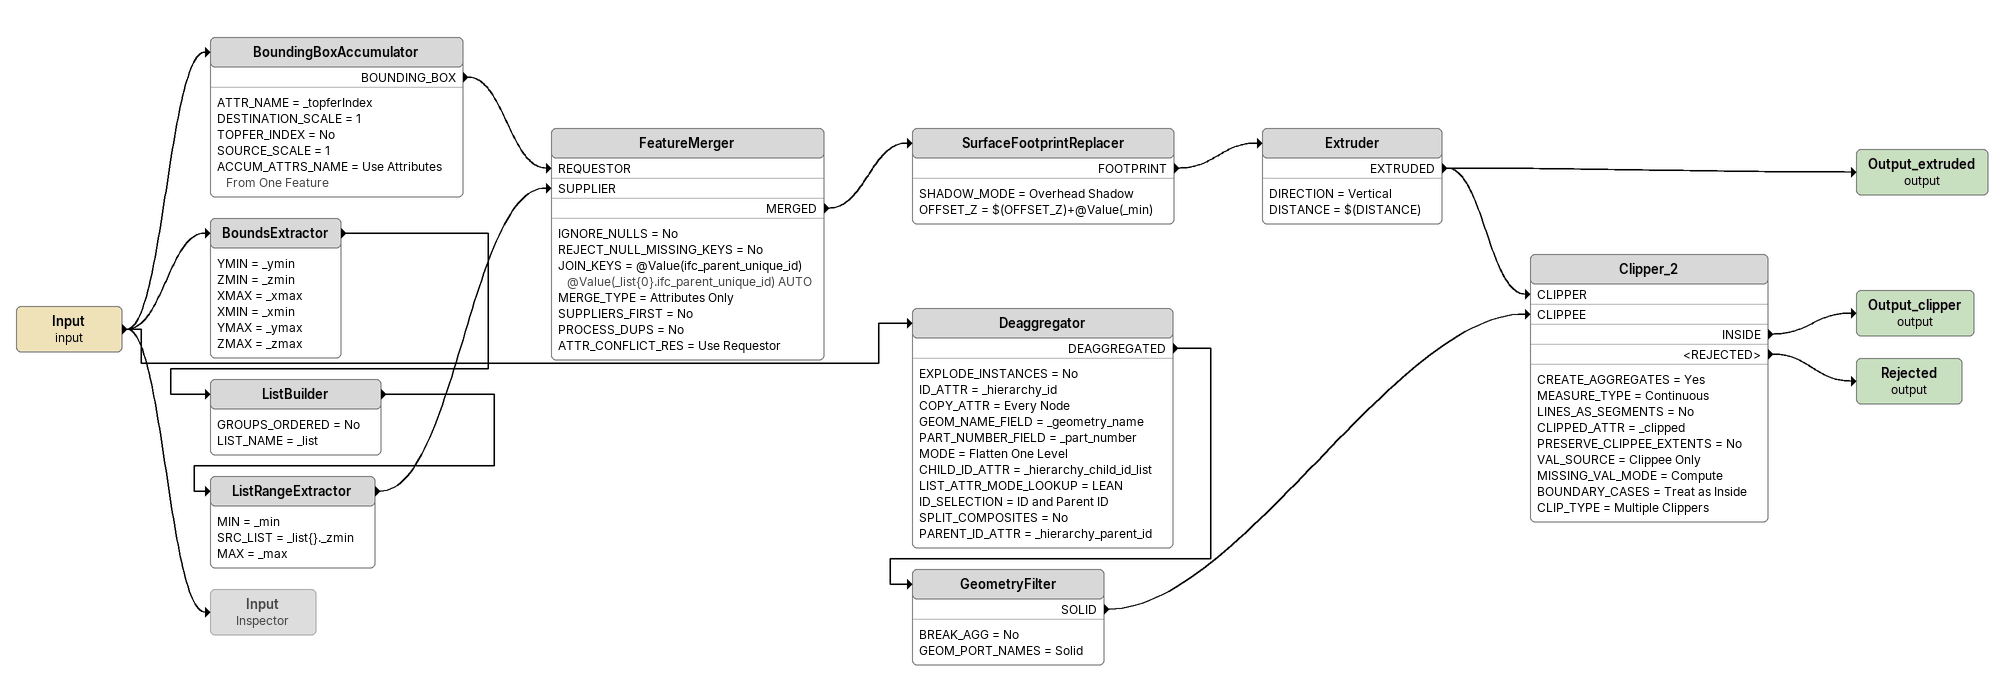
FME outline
Input (input)
    -> Deaggregator
    -> BoundsExtractor
    -> BoundingBoxAccumulator
    -> Input
BoundingBoxAccumulator
    ATTR_NAME = _topferIndex
    DESTINATION_SCALE = 1
    TOPFER_INDEX = No
    SOURCE_SCALE = 1
    ACCUM_ATTRS_NAME = Use Attributes From One Feature
    BOUNDING_BOX -> FeatureMerger [REQUESTOR]
BoundsExtractor
    YMIN = _ymin
    ZMIN = _zmin
    XMAX = _xmax
    XMIN = _xmin
    YMAX = _ymax
    ZMAX = _zmax
    -> ListBuilder
ListBuilder
    GROUPS_ORDERED = No
    LIST_NAME = _list
    -> ListRangeExtractor
ListRangeExtractor
    MIN = _min
    SRC_LIST = _list{}._zmin
    MAX = _max
    -> FeatureMerger [SUPPLIER]
FeatureMerger
    IGNORE_NULLS = No
    REJECT_NULL_MISSING_KEYS = No
    JOIN_KEYS = @Value(ifc_parent_unique_id) @Value(_list{0}.ifc_parent_unique_id) AUTO
    MERGE_TYPE = Attributes Only
    SUPPLIERS_FIRST = No
    PROCESS_DUPS = No
    ATTR_CONFLICT_RES = Use Requestor
    MERGED -> SurfaceFootprintReplacer
SurfaceFootprintReplacer
    SHADOW_MODE = Overhead Shadow
    OFFSET_Z = $(OFFSET_Z)+@Value(_min)
    FOOTPRINT -> Extruder
Extruder
    DIRECTION = Vertical
    DISTANCE = $(DISTANCE)
    EXTRUDED -> Clipper_2 [CLIPPER]
    EXTRUDED -> Output_extruded (output)
Output_extruded (output)
Deaggregator
    EXPLODE_INSTANCES = No
    ID_ATTR = _hierarchy_id
    COPY_ATTR = Every Node
    GEOM_NAME_FIELD = _geometry_name
    PART_NUMBER_FIELD = _part_number
    MODE = Flatten One Level
    CHILD_ID_ATTR = _hierarchy_child_id_list
    LIST_ATTR_MODE_LOOKUP = LEAN
    ID_SELECTION = ID and Parent ID
    SPLIT_COMPOSITES = No
    PARENT_ID_ATTR = _hierarchy_parent_id
    DEAGGREGATED -> GeometryFilter
GeometryFilter
    BREAK_AGG = No
    GEOM_PORT_NAMES = Solid
    SOLID -> Clipper_2 [CLIPPEE]
Clipper_2
    CREATE_AGGREGATES = Yes
    MEASURE_TYPE = Continuous
    LINES_AS_SEGMENTS = No
    CLIPPED_ATTR = _clipped
    PRESERVE_CLIPPEE_EXTENTS = No
    VAL_SOURCE = Clippee Only
    MISSING_VAL_MODE = Compute
    BOUNDARY_CASES = Treat as Inside
    CLIP_TYPE = Multiple Clippers
    INSIDE -> Output_clipper (output)
    <REJECTED> -> Rejected (output)
Output_clipper (output)
Rejected (output)
Input: Inspector [off]
